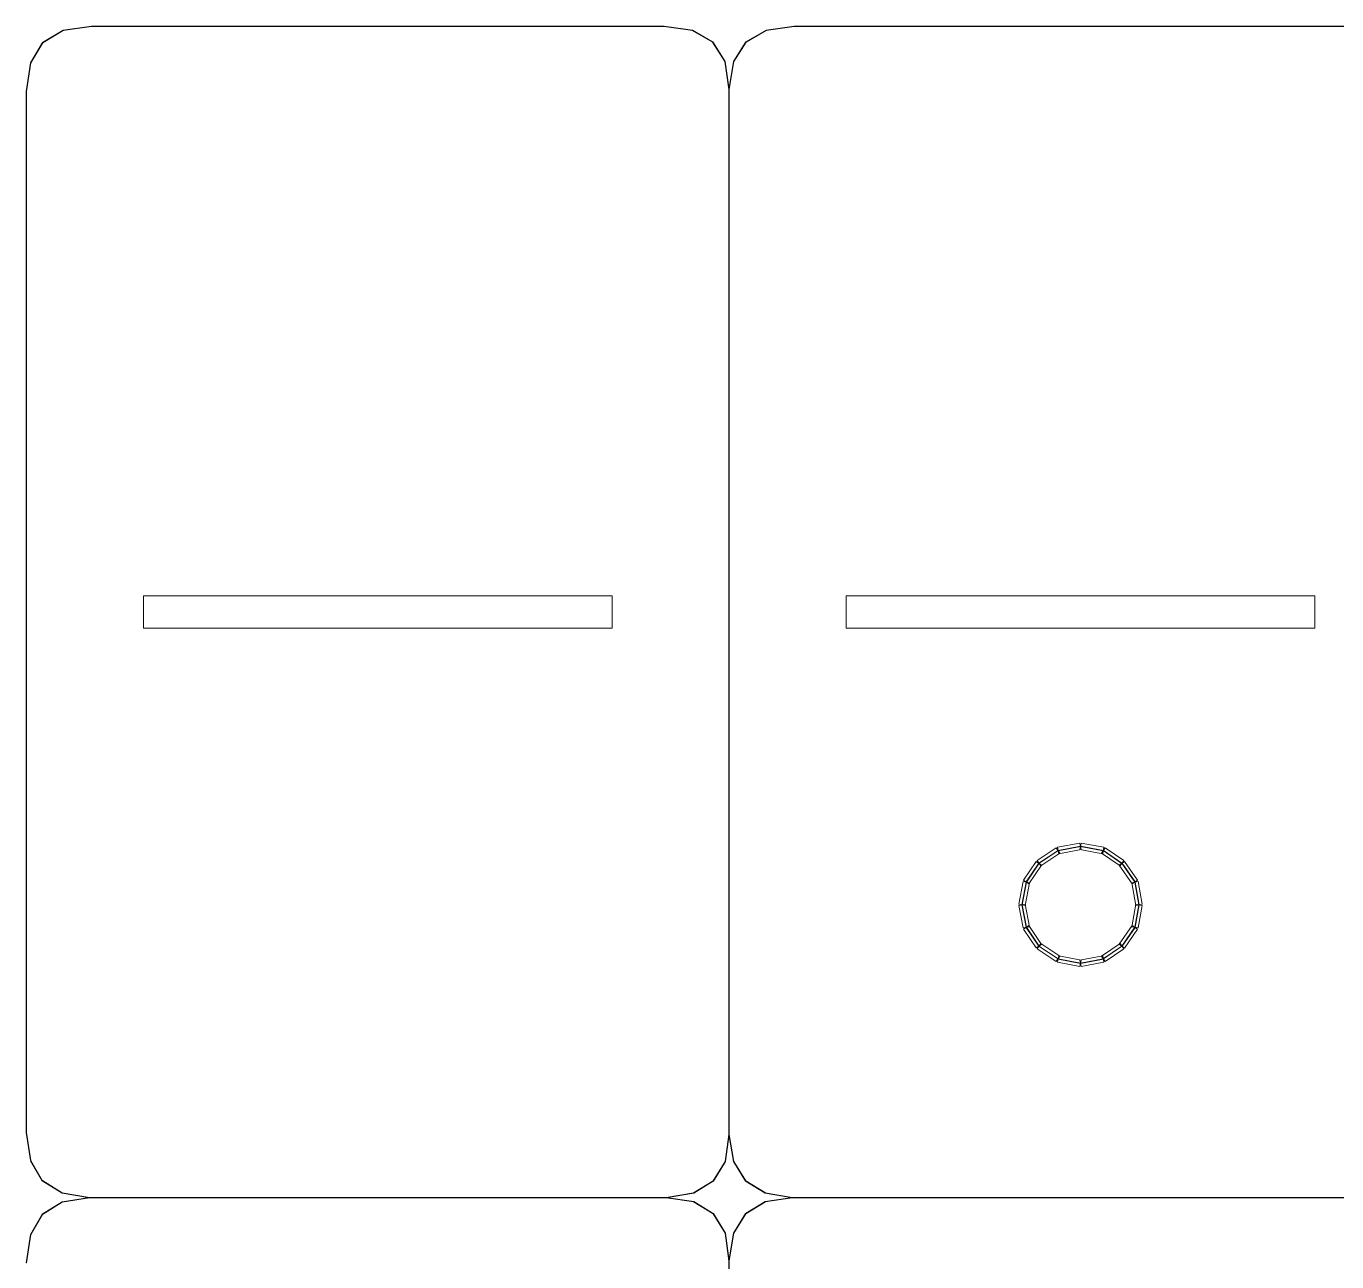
# Model space of a CAD drawing. Header units: millimetres. Extents: x -200 to 200, y -162 to 219.
# Drawn here: x -200 to -93.4, y 118.6 to 219 of the extents above; entities that cross this region are included whole.
import ezdxf

# ---------------------------------------------------------------- set-up
doc = ezdxf.new("R2010")
doc.units = ezdxf.units.MM
doc.header["$MEASUREMENT"] = 0

msp = doc.modelspace()

# ---------------------------------------------------------------- linework, layer by layer
at = {"color": 1, "lineweight": 5}
for points in [[(-198.6573, 217.6993), (-198.6573, 217.6993), (-198.6709, 217.7219), (-198.6709, 217.7219), (-198.6709, 217.7219), (-198.6709, 217.7219), (-197.0044, 218.7272), (-197.0044, 218.7272), (-197.0044, 218.7272), (-197.0044, 218.7272), (-196.9907, 218.7045), (-196.9907, 218.7045), (-196.9907, 218.7045), (-196.9907, 218.7045), (-198.6573, 217.6993), (-198.6573, 217.6993)], [(-196.9957, 218.7027), (-196.9957, 218.7027), (-196.9994, 218.7289), (-196.9994, 218.7289), (-196.9994, 218.7289), (-196.9994, 218.7289), (-194.6979, 219.0464), (-194.6979, 219.0464), (-194.6979, 219.0464), (-194.6979, 219.0464), (-194.6943, 219.0202), (-194.6943, 219.0202), (-194.6943, 219.0202), (-194.6943, 219.0202), (-196.9957, 218.7027), (-196.9957, 218.7027)], [(-194.6961, 219.02), (-194.6961, 219.02), (-194.6961, 219.0465), (-194.6961, 219.0465), (-194.6961, 219.0465), (-194.6961, 219.0465), (-148.1384, 219.0465), (-148.1384, 219.0465), (-148.1384, 219.0465), (-148.1384, 219.0465), (-148.1384, 219.02), (-148.1384, 219.02), (-148.1384, 219.02), (-148.1384, 219.02), (-194.6961, 219.02), (-194.6961, 219.02)], [(-148.1402, 219.0202), (-148.1402, 219.0202), (-148.1365, 219.0464), (-148.1365, 219.0464), (-148.1365, 219.0464), (-148.1365, 219.0464), (-145.8351, 218.7289), (-145.8351, 218.7289), (-145.8351, 218.7289), (-145.8351, 218.7289), (-145.8387, 218.7027), (-145.8387, 218.7027), (-145.8387, 218.7027), (-145.8387, 218.7027), (-148.1402, 219.0202), (-148.1402, 219.0202)], [(-145.8436, 218.7044), (-145.8436, 218.7044), (-145.8303, 218.7273), (-145.8303, 218.7273), (-145.8303, 218.7273), (-145.8303, 218.7273), (-144.1902, 217.775), (-144.1902, 217.775), (-144.1902, 217.775), (-144.1902, 217.775), (-144.2035, 217.7521), (-144.2035, 217.7521), (-144.2035, 217.7521), (-144.2035, 217.7521), (-145.8436, 218.7044), (-145.8436, 218.7044)], [(-141.4655, 217.7521), (-141.4655, 217.7521), (-141.4788, 217.775), (-141.4788, 217.775), (-141.4788, 217.775), (-141.4788, 217.775), (-139.8387, 218.7273), (-139.8387, 218.7273), (-139.8387, 218.7273), (-139.8387, 218.7273), (-139.8254, 218.7044), (-139.8254, 218.7044), (-139.8254, 218.7044), (-139.8254, 218.7044), (-141.4655, 217.7521), (-141.4655, 217.7521)], [(-139.8302, 218.7027), (-139.8302, 218.7027), (-139.8338, 218.7289), (-139.8338, 218.7289), (-139.8338, 218.7289), (-139.8338, 218.7289), (-137.5589, 219.0464), (-137.5589, 219.0464), (-137.5589, 219.0464), (-137.5589, 219.0464), (-137.5552, 219.0202), (-137.5552, 219.0202), (-137.5552, 219.0202), (-137.5552, 219.0202), (-139.8302, 218.7027), (-139.8302, 218.7027)], [(-137.557, 219.02), (-137.557, 219.02), (-137.557, 219.0465), (-137.557, 219.0465), (-137.557, 219.0465), (-137.557, 219.0465), (-90.9993, 219.0465), (-90.9993, 219.0465), (-90.9993, 219.0465), (-90.9993, 219.0465), (-90.9993, 219.02), (-90.9993, 219.02), (-90.9993, 219.02), (-90.9993, 219.02), (-137.557, 219.02), (-137.557, 219.02)], [(-199.6315, 216.0637), (-199.6315, 216.0637), (-199.6542, 216.0773), (-199.6542, 216.0773), (-199.6542, 216.0773), (-199.6542, 216.0773), (-198.6755, 217.7174), (-198.6755, 217.7174), (-198.6755, 217.7174), (-198.6755, 217.7174), (-198.6528, 217.7038), (-198.6528, 217.7038), (-198.6528, 217.7038), (-198.6528, 217.7038), (-199.6315, 216.0637), (-199.6315, 216.0637)], [(-144.208, 217.7564), (-144.208, 217.7564), (-144.1856, 217.7706), (-144.1856, 217.7706), (-144.1856, 217.7706), (-144.1856, 217.7706), (-143.1804, 216.1834), (-143.1804, 216.1834), (-143.1804, 216.1834), (-143.1804, 216.1834), (-143.2028, 216.1692), (-143.2028, 216.1692), (-143.2028, 216.1692), (-143.2028, 216.1692), (-144.208, 217.7564), (-144.208, 217.7564)], [(-142.4662, 216.1692), (-142.4662, 216.1692), (-142.4885, 216.1834), (-142.4885, 216.1834), (-142.4885, 216.1834), (-142.4885, 216.1834), (-141.4833, 217.7706), (-141.4833, 217.7706), (-141.4833, 217.7706), (-141.4833, 217.7706), (-141.4609, 217.7564), (-141.4609, 217.7564), (-141.4609, 217.7564), (-141.4609, 217.7564), (-142.4662, 216.1692), (-142.4662, 216.1692)], [(-199.9737, 213.7407), (-199.9737, 213.7407), (-199.9999, 213.7445), (-199.9999, 213.7445), (-199.9999, 213.7445), (-199.9999, 213.7445), (-199.656, 216.0724), (-199.656, 216.0724), (-199.656, 216.0724), (-199.656, 216.0724), (-199.6298, 216.0686), (-199.6298, 216.0686), (-199.6298, 216.0686), (-199.6298, 216.0686), (-199.9737, 213.7407), (-199.9737, 213.7407)], [(-143.2047, 216.1743), (-143.2047, 216.1743), (-143.1785, 216.1783), (-143.1785, 216.1783), (-143.1785, 216.1783), (-143.1785, 216.1783), (-142.8346, 213.9033), (-142.8346, 213.9033), (-142.8346, 213.9033), (-142.8346, 213.9033), (-142.8608, 213.8994), (-142.8608, 213.8994), (-142.8608, 213.8994), (-142.8608, 213.8994), (-143.2047, 216.1743), (-143.2047, 216.1743)], [(-142.8346, 213.8992), (-142.8346, 213.8992), (-142.8608, 213.9035), (-142.8608, 213.9035), (-142.8608, 213.9035), (-142.8608, 213.9035), (-142.4904, 216.1784), (-142.4904, 216.1784), (-142.4904, 216.1784), (-142.4904, 216.1784), (-142.4643, 216.1742), (-142.4643, 216.1742), (-142.4643, 216.1742), (-142.4643, 216.1742), (-142.8346, 213.8992), (-142.8346, 213.8992)], [(-199.9735, 129.0921), (-199.9735, 129.0921), (-200, 129.0921), (-200, 129.0921), (-200, 129.0921), (-200, 129.0921), (-200, 213.7426), (-200, 213.7426), (-200, 213.7426), (-200, 213.7426), (-199.9735, 213.7426), (-199.9735, 213.7426), (-199.9735, 213.7426), (-199.9735, 213.7426), (-199.9735, 129.0921), (-199.9735, 129.0921)], [(-142.8609, 213.9013), (-142.8609, 213.9013), (-142.8345, 213.9013), (-142.8345, 213.9013), (-142.8345, 213.9013), (-142.8345, 213.9013), (-142.8345, 128.9334), (-142.8345, 128.9334), (-142.8345, 128.9334), (-142.8345, 128.9334), (-142.8609, 128.9334), (-142.8609, 128.9334), (-142.8609, 128.9334), (-142.8609, 128.9334), (-142.8609, 213.9013), (-142.8609, 213.9013)], [(-199.6298, 126.8191), (-199.6298, 126.8191), (-199.656, 126.8151), (-199.656, 126.8151), (-199.656, 126.8151), (-199.656, 126.8151), (-199.9999, 129.0901), (-199.9999, 129.0901), (-199.9999, 129.0901), (-199.9999, 129.0901), (-199.9737, 129.0941), (-199.9737, 129.0941), (-199.9737, 129.0941), (-199.9737, 129.0941), (-199.6298, 126.8191), (-199.6298, 126.8191)], [(-142.8608, 128.9352), (-142.8608, 128.9352), (-142.8346, 128.9315), (-142.8346, 128.9315), (-142.8346, 128.9315), (-142.8346, 128.9315), (-143.152, 126.7358), (-143.152, 126.7358), (-143.152, 126.7358), (-143.152, 126.7358), (-143.1782, 126.7396), (-143.1782, 126.7396), (-143.1782, 126.7396), (-143.1782, 126.7396), (-142.8608, 128.9352), (-142.8608, 128.9352)], [(-142.4643, 126.7399), (-142.4643, 126.7399), (-142.4904, 126.7355), (-142.4904, 126.7355), (-142.4904, 126.7355), (-142.4904, 126.7355), (-142.8607, 128.9312), (-142.8607, 128.9312), (-142.8607, 128.9312), (-142.8607, 128.9312), (-142.8347, 128.9356), (-142.8347, 128.9356), (-142.8347, 128.9356), (-142.8347, 128.9356), (-142.4643, 126.7399), (-142.4643, 126.7399)], [(-198.6791, 125.1836), (-198.6791, 125.1836), (-198.702, 125.1703), (-198.702, 125.1703), (-198.702, 125.1703), (-198.702, 125.1703), (-199.6543, 126.8104), (-199.6543, 126.8104), (-199.6543, 126.8104), (-199.6543, 126.8104), (-199.6314, 126.8237), (-199.6314, 126.8237), (-199.6314, 126.8237), (-199.6314, 126.8237), (-198.6791, 125.1836), (-198.6791, 125.1836)], [(-143.1764, 126.7447), (-143.1764, 126.7447), (-143.1539, 126.7308), (-143.1539, 126.7308), (-143.1539, 126.7308), (-143.1539, 126.7308), (-144.1326, 125.1436), (-144.1326, 125.1436), (-144.1326, 125.1436), (-144.1326, 125.1436), (-144.1552, 125.1575), (-144.1552, 125.1575), (-144.1552, 125.1575), (-144.1552, 125.1575), (-143.1764, 126.7447), (-143.1764, 126.7447)], [(-141.4873, 125.1575), (-141.4873, 125.1575), (-141.5098, 125.1436), (-141.5098, 125.1436), (-141.5098, 125.1436), (-141.5098, 125.1436), (-142.4886, 126.7308), (-142.4886, 126.7308), (-142.4886, 126.7308), (-142.4886, 126.7308), (-142.4661, 126.7447), (-142.4661, 126.7447), (-142.4661, 126.7447), (-142.4661, 126.7447), (-141.4873, 125.1575), (-141.4873, 125.1575)], [(-197.0699, 124.183), (-197.0699, 124.183), (-197.0839, 124.1605), (-197.0839, 124.1605), (-197.0839, 124.1605), (-197.0839, 124.1605), (-198.6976, 125.1658), (-198.6976, 125.1658), (-198.6976, 125.1658), (-198.6976, 125.1658), (-198.6836, 125.1882), (-198.6836, 125.1882), (-198.6836, 125.1882), (-198.6836, 125.1882), (-197.0699, 124.183), (-197.0699, 124.183)], [(-144.1508, 125.1618), (-144.1508, 125.1618), (-144.137, 125.1393), (-144.137, 125.1393), (-144.137, 125.1393), (-144.137, 125.1393), (-145.7242, 124.1605), (-145.7242, 124.1605), (-145.7242, 124.1605), (-145.7242, 124.1605), (-145.738, 124.183), (-145.738, 124.183), (-145.738, 124.183), (-145.738, 124.183), (-144.1508, 125.1618), (-144.1508, 125.1618)], [(-139.9044, 124.183), (-139.9044, 124.183), (-139.9183, 124.1605), (-139.9183, 124.1605), (-139.9183, 124.1605), (-139.9183, 124.1605), (-141.5055, 125.1393), (-141.5055, 125.1393), (-141.5055, 125.1393), (-141.5055, 125.1393), (-141.4916, 125.1618), (-141.4916, 125.1618), (-141.4916, 125.1618), (-141.4916, 125.1618), (-139.9044, 124.183), (-139.9044, 124.183)], [(-194.8527, 123.8145), (-194.8527, 123.8145), (-194.857, 123.7884), (-194.857, 123.7884), (-194.857, 123.7884), (-194.857, 123.7884), (-197.0791, 124.1587), (-197.0791, 124.1587), (-197.0791, 124.1587), (-197.0791, 124.1587), (-197.0747, 124.1848), (-197.0747, 124.1848), (-197.0747, 124.1848), (-197.0747, 124.1848), (-194.8527, 123.8145), (-194.8527, 123.8145)], [(-197.0749, 123.4444), (-197.0749, 123.4444), (-197.0789, 123.4706), (-197.0789, 123.4706), (-197.0789, 123.4706), (-197.0789, 123.4706), (-194.8569, 123.8145), (-194.8569, 123.8145), (-194.8569, 123.8145), (-194.8569, 123.8145), (-194.8528, 123.7883), (-194.8528, 123.7883), (-194.8528, 123.7883), (-194.8528, 123.7883), (-197.0749, 123.4444), (-197.0749, 123.4444)], [(-147.9796, 123.8146), (-147.9796, 123.8146), (-147.9796, 123.7882), (-147.9796, 123.7882), (-147.9796, 123.7882), (-147.9796, 123.7882), (-194.8548, 123.7882), (-194.8548, 123.7882), (-194.8548, 123.7882), (-194.8548, 123.7882), (-194.8548, 123.8146), (-194.8548, 123.8146), (-194.8548, 123.8146), (-194.8548, 123.8146), (-147.9796, 123.8146), (-147.9796, 123.8146)], [(-145.7333, 124.1848), (-145.7333, 124.1848), (-145.729, 124.1587), (-145.729, 124.1587), (-145.729, 124.1587), (-145.729, 124.1587), (-147.9775, 123.7884), (-147.9775, 123.7884), (-147.9775, 123.7884), (-147.9775, 123.7884), (-147.9818, 123.8145), (-147.9818, 123.8145), (-147.9818, 123.8145), (-147.9818, 123.8145), (-145.7333, 124.1848), (-145.7333, 124.1848)], [(-147.9815, 123.7883), (-147.9815, 123.7883), (-147.9778, 123.8145), (-147.9778, 123.8145), (-147.9778, 123.8145), (-147.9778, 123.8145), (-145.7293, 123.4971), (-145.7293, 123.4971), (-145.7293, 123.4971), (-145.7293, 123.4971), (-145.7329, 123.4709), (-145.7329, 123.4709), (-145.7329, 123.4709), (-145.7329, 123.4709), (-147.9815, 123.7883), (-147.9815, 123.7883)], [(-137.7136, 123.8145), (-137.7136, 123.8145), (-137.718, 123.7884), (-137.718, 123.7884), (-137.718, 123.7884), (-137.718, 123.7884), (-139.9136, 124.1587), (-139.9136, 124.1587), (-139.9136, 124.1587), (-139.9136, 124.1587), (-139.9092, 124.1848), (-139.9092, 124.1848), (-139.9092, 124.1848), (-139.9092, 124.1848), (-137.7136, 123.8145), (-137.7136, 123.8145)], [(-139.9095, 123.4709), (-139.9095, 123.4709), (-139.9133, 123.4971), (-139.9133, 123.4971), (-139.9133, 123.4971), (-139.9133, 123.4971), (-137.7177, 123.8145), (-137.7177, 123.8145), (-137.7177, 123.8145), (-137.7177, 123.8145), (-137.7139, 123.7883), (-137.7139, 123.7883), (-137.7139, 123.7883), (-137.7139, 123.7883), (-139.9095, 123.4709), (-139.9095, 123.4709)], [(-137.7158, 123.7882), (-137.7158, 123.7882), (-137.7158, 123.8146), (-137.7158, 123.8146), (-137.7158, 123.8146), (-137.7158, 123.8146), (-90.8406, 123.8146), (-90.8406, 123.8146), (-90.8406, 123.8146), (-90.8406, 123.8146), (-90.8406, 123.7882), (-90.8406, 123.7882), (-90.8406, 123.7882), (-90.8406, 123.7882), (-137.7158, 123.7882), (-137.7158, 123.7882)], [(-198.6836, 122.4411), (-198.6836, 122.4411), (-198.6976, 122.4635), (-198.6976, 122.4635), (-198.6976, 122.4635), (-198.6976, 122.4635), (-197.0839, 123.4687), (-197.0839, 123.4687), (-197.0839, 123.4687), (-197.0839, 123.4687), (-197.0699, 123.4463), (-197.0699, 123.4463), (-197.0699, 123.4463), (-197.0699, 123.4463), (-198.6836, 122.4411), (-198.6836, 122.4411)], [(-145.738, 123.4727), (-145.738, 123.4727), (-145.7242, 123.4952), (-145.7242, 123.4952), (-145.7242, 123.4952), (-145.7242, 123.4952), (-144.137, 122.5165), (-144.137, 122.5165), (-144.137, 122.5165), (-144.137, 122.5165), (-144.1508, 122.4939), (-144.1508, 122.4939), (-144.1508, 122.4939), (-144.1508, 122.4939), (-145.738, 123.4727), (-145.738, 123.4727)], [(-141.4916, 122.4939), (-141.4916, 122.4939), (-141.5055, 122.5165), (-141.5055, 122.5165), (-141.5055, 122.5165), (-141.5055, 122.5165), (-139.9183, 123.4952), (-139.9183, 123.4952), (-139.9183, 123.4952), (-139.9183, 123.4952), (-139.9044, 123.4727), (-139.9044, 123.4727), (-139.9044, 123.4727), (-139.9044, 123.4727), (-141.4916, 122.4939), (-141.4916, 122.4939)], [(-199.6314, 120.8056), (-199.6314, 120.8056), (-199.6543, 120.8188), (-199.6543, 120.8188), (-199.6543, 120.8188), (-199.6543, 120.8188), (-198.702, 122.4589), (-198.702, 122.4589), (-198.702, 122.4589), (-198.702, 122.4589), (-198.6791, 122.4457), (-198.6791, 122.4457), (-198.6791, 122.4457), (-198.6791, 122.4457), (-199.6314, 120.8056), (-199.6314, 120.8056)], [(-144.1552, 122.4983), (-144.1552, 122.4983), (-144.1326, 122.5121), (-144.1326, 122.5121), (-144.1326, 122.5121), (-144.1326, 122.5121), (-143.1539, 120.9249), (-143.1539, 120.9249), (-143.1539, 120.9249), (-143.1539, 120.9249), (-143.1764, 120.9111), (-143.1764, 120.9111), (-143.1764, 120.9111), (-143.1764, 120.9111), (-144.1552, 122.4983), (-144.1552, 122.4983)], [(-142.4661, 120.9111), (-142.4661, 120.9111), (-142.4886, 120.9249), (-142.4886, 120.9249), (-142.4886, 120.9249), (-142.4886, 120.9249), (-141.5098, 122.5121), (-141.5098, 122.5121), (-141.5098, 122.5121), (-141.5098, 122.5121), (-141.4873, 122.4983), (-141.4873, 122.4983), (-141.4873, 122.4983), (-141.4873, 122.4983), (-142.4661, 120.9111), (-142.4661, 120.9111)], [(-199.9737, 118.5088), (-199.9737, 118.5088), (-199.9999, 118.5127), (-199.9999, 118.5127), (-199.9999, 118.5127), (-199.9999, 118.5127), (-199.656, 120.8141), (-199.656, 120.8141), (-199.656, 120.8141), (-199.656, 120.8141), (-199.6298, 120.8102), (-199.6298, 120.8102), (-199.6298, 120.8102), (-199.6298, 120.8102), (-199.9737, 118.5088), (-199.9737, 118.5088)], [(-143.1782, 120.9162), (-143.1782, 120.9162), (-143.152, 120.9199), (-143.152, 120.9199), (-143.152, 120.9199), (-143.152, 120.9199), (-142.8346, 118.6713), (-142.8346, 118.6713), (-142.8346, 118.6713), (-142.8346, 118.6713), (-142.8608, 118.6676), (-142.8608, 118.6676), (-142.8608, 118.6676), (-142.8608, 118.6676), (-143.1782, 120.9162), (-143.1782, 120.9162)], [(-142.8346, 118.6673), (-142.8346, 118.6673), (-142.8607, 118.6716), (-142.8607, 118.6716), (-142.8607, 118.6716), (-142.8607, 118.6716), (-142.4904, 120.9202), (-142.4904, 120.9202), (-142.4904, 120.9202), (-142.4904, 120.9202), (-142.4643, 120.9159), (-142.4643, 120.9159), (-142.4643, 120.9159), (-142.4643, 120.9159), (-142.8346, 118.6673), (-142.8346, 118.6673)], [(-142.8609, 118.6695), (-142.8609, 118.6695), (-142.8345, 118.6695), (-142.8345, 118.6695), (-142.8345, 118.6695), (-142.8345, 118.6695), (-142.8345, 33.7015), (-142.8345, 33.7015), (-142.8345, 33.7015), (-142.8345, 33.7015), (-142.8609, 33.7015), (-142.8609, 33.7015), (-142.8609, 33.7015), (-142.8609, 33.7015), (-142.8609, 118.6695), (-142.8609, 118.6695)]]:
    msp.add_open_spline(points, degree=3, knots=[0, 0, 0, 0, 0.25, 0.25, 0.25, 0.25, 0.5, 0.5, 0.5, 0.5, 0.75, 0.75, 0.75, 0.75, 1, 1, 1, 1], dxfattribs=at)
at = {"color": 4, "lineweight": 5}
for points in [[(-152.3709, 172.74), (-152.3709, 172.74), (-152.3709, 170.0947), (-152.3709, 170.0947), (-152.3709, 170.0947), (-152.3709, 170.0947), (-190.4636, 170.0947), (-190.4636, 170.0947), (-190.4636, 170.0947), (-190.4636, 170.0947), (-190.4636, 172.74), (-190.4636, 172.74), (-190.4636, 172.74), (-190.4636, 172.74), (-152.3709, 172.74), (-152.3709, 172.74)], [(-95.2318, 172.74), (-95.2318, 172.74), (-95.2318, 170.0947), (-95.2318, 170.0947), (-95.2318, 170.0947), (-95.2318, 170.0947), (-133.3245, 170.0947), (-133.3245, 170.0947), (-133.3245, 170.0947), (-133.3245, 170.0947), (-133.3245, 172.74), (-133.3245, 172.74), (-133.3245, 172.74), (-133.3245, 172.74), (-95.2318, 172.74), (-95.2318, 172.74)], [(-114.3271, 152.6309), (-114.3271, 152.6309), (-114.2292, 152.111), (-114.2292, 152.111), (-114.2292, 152.111), (-114.2292, 152.111), (-116.0545, 151.7671), (-116.0545, 151.7671), (-116.0545, 151.7671), (-116.0545, 151.7671), (-116.1524, 152.287), (-116.1524, 152.287), (-116.1524, 152.287), (-116.1524, 152.287), (-114.3271, 152.6309), (-114.3271, 152.6309)], [(-114.2806, 152.384), (-114.2806, 152.384), (-114.2757, 152.358), (-114.2757, 152.358), (-114.2757, 152.358), (-114.2757, 152.358), (-116.101, 152.0141), (-116.101, 152.0141), (-116.101, 152.0141), (-116.101, 152.0141), (-116.1059, 152.0401), (-116.1059, 152.0401), (-116.1059, 152.0401), (-116.1059, 152.0401), (-114.2806, 152.384), (-114.2806, 152.384)], [(-112.3781, 152.2872), (-112.3781, 152.2872), (-112.4747, 151.767), (-112.4747, 151.767), (-112.4747, 151.767), (-112.4747, 151.767), (-114.3265, 152.1109), (-114.3265, 152.1109), (-114.3265, 152.1109), (-114.3265, 152.1109), (-114.2299, 152.6311), (-114.2299, 152.6311), (-114.2299, 152.6311), (-114.2299, 152.6311), (-112.3781, 152.2872), (-112.3781, 152.2872)], [(-112.424, 152.0401), (-112.424, 152.0401), (-112.4288, 152.0141), (-112.4288, 152.0141), (-112.4288, 152.0141), (-112.4288, 152.0141), (-114.2806, 152.358), (-114.2806, 152.358), (-114.2806, 152.358), (-114.2806, 152.358), (-114.2757, 152.384), (-114.2757, 152.384), (-114.2757, 152.384), (-114.2757, 152.384), (-112.424, 152.0401), (-112.424, 152.0401)], [(-116.2493, 152.2478), (-116.2493, 152.2478), (-115.9576, 151.8064), (-115.9576, 151.8064), (-115.9576, 151.8064), (-115.9576, 151.8064), (-117.5183, 150.7747), (-117.5183, 150.7747), (-117.5183, 150.7747), (-117.5183, 150.7747), (-117.81, 151.2161), (-117.81, 151.2161), (-117.81, 151.2161), (-117.81, 151.2161), (-116.2493, 152.2478), (-116.2493, 152.2478)], [(-116.1107, 152.0381), (-116.1107, 152.0381), (-116.0961, 152.016), (-116.0961, 152.016), (-116.0961, 152.016), (-116.0961, 152.016), (-117.6569, 150.9844), (-117.6569, 150.9844), (-117.6569, 150.9844), (-117.6569, 150.9844), (-117.6715, 151.0064), (-117.6715, 151.0064), (-117.6715, 151.0064), (-117.6715, 151.0064), (-116.1107, 152.0381), (-116.1107, 152.0381)], [(-110.7692, 151.2137), (-110.7692, 151.2137), (-111.068, 150.7771), (-111.068, 150.7771), (-111.068, 150.7771), (-111.068, 150.7771), (-112.5758, 151.8088), (-112.5758, 151.8088), (-112.5758, 151.8088), (-112.5758, 151.8088), (-112.277, 152.2454), (-112.277, 152.2454), (-112.277, 152.2454), (-112.277, 152.2454), (-110.7692, 151.2137), (-110.7692, 151.2137)], [(-110.9111, 151.0063), (-110.9111, 151.0063), (-110.9261, 150.9845), (-110.9261, 150.9845), (-110.9261, 150.9845), (-110.9261, 150.9845), (-112.4339, 152.0162), (-112.4339, 152.0162), (-112.4339, 152.0162), (-112.4339, 152.0162), (-112.419, 152.038), (-112.419, 152.038), (-112.419, 152.038), (-112.419, 152.038), (-110.9111, 151.0063), (-110.9111, 151.0063)], [(-117.8837, 151.143), (-117.8837, 151.143), (-117.4447, 150.8478), (-117.4447, 150.8478), (-117.4447, 150.8478), (-117.4447, 150.8478), (-118.4763, 149.3135), (-118.4763, 149.3135), (-118.4763, 149.3135), (-118.4763, 149.3135), (-118.9154, 149.6087), (-118.9154, 149.6087), (-118.9154, 149.6087), (-118.9154, 149.6087), (-117.8837, 151.143), (-117.8837, 151.143)], [(-117.6752, 151.0028), (-117.6752, 151.0028), (-117.6532, 150.988), (-117.6532, 150.988), (-117.6532, 150.988), (-117.6532, 150.988), (-118.6849, 149.4537), (-118.6849, 149.4537), (-118.6849, 149.4537), (-118.6849, 149.4537), (-118.7068, 149.4685), (-118.7068, 149.4685), (-118.7068, 149.4685), (-118.7068, 149.4685), (-117.6752, 151.0028), (-117.6752, 151.0028)], [(-109.6427, 149.6113), (-109.6427, 149.6113), (-110.0782, 149.3109), (-110.0782, 149.3109), (-110.0782, 149.3109), (-110.0782, 149.3109), (-111.1364, 150.8452), (-111.1364, 150.8452), (-111.1364, 150.8452), (-111.1364, 150.8452), (-110.7008, 151.1456), (-110.7008, 151.1456), (-110.7008, 151.1456), (-110.7008, 151.1456), (-109.6427, 149.6113), (-109.6427, 149.6113)], [(-109.8496, 149.4686), (-109.8496, 149.4686), (-109.8713, 149.4536), (-109.8713, 149.4536), (-109.8713, 149.4536), (-109.8713, 149.4536), (-110.9295, 150.9879), (-110.9295, 150.9879), (-110.9295, 150.9879), (-110.9295, 150.9879), (-110.9077, 151.0029), (-110.9077, 151.0029), (-110.9077, 151.0029), (-110.9077, 151.0029), (-109.8496, 149.4686), (-109.8496, 149.4686)], [(-118.9559, 149.5094), (-118.9559, 149.5094), (-118.4358, 149.4128), (-118.4358, 149.4128), (-118.4358, 149.4128), (-118.4358, 149.4128), (-118.7797, 147.5611), (-118.7797, 147.5611), (-118.7797, 147.5611), (-118.7797, 147.5611), (-119.2998, 147.6577), (-119.2998, 147.6577), (-119.2998, 147.6577), (-119.2998, 147.6577), (-118.9559, 149.5094), (-118.9559, 149.5094)], [(-118.7089, 149.4635), (-118.7089, 149.4635), (-118.6828, 149.4587), (-118.6828, 149.4587), (-118.6828, 149.4587), (-118.6828, 149.4587), (-119.0267, 147.607), (-119.0267, 147.607), (-119.0267, 147.607), (-119.0267, 147.607), (-119.0527, 147.6118), (-119.0527, 147.6118), (-119.0527, 147.6118), (-119.0527, 147.6118), (-118.7089, 149.4635), (-118.7089, 149.4635)], [(-109.2565, 147.6577), (-109.2565, 147.6577), (-109.7767, 147.5611), (-109.7767, 147.5611), (-109.7767, 147.5611), (-109.7767, 147.5611), (-110.1205, 149.4128), (-110.1205, 149.4128), (-110.1205, 149.4128), (-110.1205, 149.4128), (-109.6004, 149.5094), (-109.6004, 149.5094), (-109.6004, 149.5094), (-109.6004, 149.5094), (-109.2565, 147.6577), (-109.2565, 147.6577)], [(-109.5036, 147.6118), (-109.5036, 147.6118), (-109.5296, 147.607), (-109.5296, 147.607), (-109.5296, 147.607), (-109.5296, 147.607), (-109.8735, 149.4587), (-109.8735, 149.4587), (-109.8735, 149.4587), (-109.8735, 149.4587), (-109.8475, 149.4635), (-109.8475, 149.4635), (-109.8475, 149.4635), (-109.8475, 149.4635), (-109.5036, 147.6118), (-109.5036, 147.6118)], [(-119.2997, 147.5604), (-119.2997, 147.5604), (-118.7798, 147.6584), (-118.7798, 147.6584), (-118.7798, 147.6584), (-118.7798, 147.6584), (-118.4359, 145.8331), (-118.4359, 145.8331), (-118.4359, 145.8331), (-118.4359, 145.8331), (-118.9558, 145.7351), (-118.9558, 145.7351), (-118.9558, 145.7351), (-118.9558, 145.7351), (-119.2997, 147.5604), (-119.2997, 147.5604)], [(-119.0527, 147.6069), (-119.0527, 147.6069), (-119.0267, 147.6118), (-119.0267, 147.6118), (-119.0267, 147.6118), (-119.0267, 147.6118), (-118.6829, 145.7865), (-118.6829, 145.7865), (-118.6829, 145.7865), (-118.6829, 145.7865), (-118.7089, 145.7817), (-118.7089, 145.7817), (-118.7089, 145.7817), (-118.7089, 145.7817), (-119.0527, 147.6069), (-119.0527, 147.6069)], [(-109.6005, 145.7351), (-109.6005, 145.7351), (-110.1204, 145.8331), (-110.1204, 145.8331), (-110.1204, 145.8331), (-110.1204, 145.8331), (-109.7765, 147.6584), (-109.7765, 147.6584), (-109.7765, 147.6584), (-109.7765, 147.6584), (-109.2566, 147.5604), (-109.2566, 147.5604), (-109.2566, 147.5604), (-109.2566, 147.5604), (-109.6005, 145.7351), (-109.6005, 145.7351)], [(-109.8475, 145.7817), (-109.8475, 145.7817), (-109.8735, 145.7865), (-109.8735, 145.7865), (-109.8735, 145.7865), (-109.8735, 145.7865), (-109.5296, 147.6118), (-109.5296, 147.6118), (-109.5296, 147.6118), (-109.5296, 147.6118), (-109.5036, 147.6069), (-109.5036, 147.6069), (-109.5036, 147.6069), (-109.5036, 147.6069), (-109.8475, 145.7817), (-109.8475, 145.7817)], [(-118.9154, 145.6365), (-118.9154, 145.6365), (-118.4763, 145.9317), (-118.4763, 145.9317), (-118.4763, 145.9317), (-118.4763, 145.9317), (-117.4447, 144.3974), (-117.4447, 144.3974), (-117.4447, 144.3974), (-117.4447, 144.3974), (-117.8837, 144.1022), (-117.8837, 144.1022), (-117.8837, 144.1022), (-117.8837, 144.1022), (-118.9154, 145.6365), (-118.9154, 145.6365)], [(-118.7068, 145.7767), (-118.7068, 145.7767), (-118.6849, 145.7915), (-118.6849, 145.7915), (-118.6849, 145.7915), (-118.6849, 145.7915), (-117.6532, 144.2572), (-117.6532, 144.2572), (-117.6532, 144.2572), (-117.6532, 144.2572), (-117.6752, 144.2424), (-117.6752, 144.2424), (-117.6752, 144.2424), (-117.6752, 144.2424), (-118.7068, 145.7767), (-118.7068, 145.7767)], [(-110.7008, 144.0996), (-110.7008, 144.0996), (-111.1364, 144.4), (-111.1364, 144.4), (-111.1364, 144.4), (-111.1364, 144.4), (-110.0782, 145.9343), (-110.0782, 145.9343), (-110.0782, 145.9343), (-110.0782, 145.9343), (-109.6427, 145.6339), (-109.6427, 145.6339), (-109.6427, 145.6339), (-109.6427, 145.6339), (-110.7008, 144.0996), (-110.7008, 144.0996)], [(-110.9077, 144.2423), (-110.9077, 144.2423), (-110.9295, 144.2573), (-110.9295, 144.2573), (-110.9295, 144.2573), (-110.9295, 144.2573), (-109.8713, 145.7916), (-109.8713, 145.7916), (-109.8713, 145.7916), (-109.8713, 145.7916), (-109.8496, 145.7766), (-109.8496, 145.7766), (-109.8496, 145.7766), (-109.8496, 145.7766), (-110.9077, 144.2423), (-110.9077, 144.2423)], [(-117.81, 144.0291), (-117.81, 144.0291), (-117.5183, 144.4705), (-117.5183, 144.4705), (-117.5183, 144.4705), (-117.5183, 144.4705), (-115.9576, 143.4388), (-115.9576, 143.4388), (-115.9576, 143.4388), (-115.9576, 143.4388), (-116.2493, 142.9975), (-116.2493, 142.9975), (-116.2493, 142.9975), (-116.2493, 142.9975), (-117.81, 144.0291), (-117.81, 144.0291)], [(-117.6715, 144.2388), (-117.6715, 144.2388), (-117.6569, 144.2608), (-117.6569, 144.2608), (-117.6569, 144.2608), (-117.6569, 144.2608), (-116.0961, 143.2292), (-116.0961, 143.2292), (-116.0961, 143.2292), (-116.0961, 143.2292), (-116.1107, 143.2071), (-116.1107, 143.2071), (-116.1107, 143.2071), (-116.1107, 143.2071), (-117.6715, 144.2388), (-117.6715, 144.2388)], [(-112.277, 142.9998), (-112.277, 142.9998), (-112.5758, 143.4365), (-112.5758, 143.4365), (-112.5758, 143.4365), (-112.5758, 143.4365), (-111.068, 144.4681), (-111.068, 144.4681), (-111.068, 144.4681), (-111.068, 144.4681), (-110.7692, 144.0315), (-110.7692, 144.0315), (-110.7692, 144.0315), (-110.7692, 144.0315), (-112.277, 142.9998), (-112.277, 142.9998)], [(-112.419, 143.2072), (-112.419, 143.2072), (-112.4339, 143.229), (-112.4339, 143.229), (-112.4339, 143.229), (-112.4339, 143.229), (-110.9261, 144.2607), (-110.9261, 144.2607), (-110.9261, 144.2607), (-110.9261, 144.2607), (-110.9111, 144.2389), (-110.9111, 144.2389), (-110.9111, 144.2389), (-110.9111, 144.2389), (-112.419, 143.2072), (-112.419, 143.2072)], [(-116.156, 142.9589), (-116.156, 142.9589), (-116.0508, 143.4774), (-116.0508, 143.4774), (-116.0508, 143.4774), (-116.0508, 143.4774), (-114.2256, 143.107), (-114.2256, 143.107), (-114.2256, 143.107), (-114.2256, 143.107), (-114.3308, 142.5885), (-114.3308, 142.5885), (-114.3308, 142.5885), (-114.3308, 142.5885), (-116.156, 142.9589), (-116.156, 142.9589)], [(-116.1061, 143.2052), (-116.1061, 143.2052), (-116.1008, 143.2311), (-116.1008, 143.2311), (-116.1008, 143.2311), (-116.1008, 143.2311), (-114.2755, 142.8607), (-114.2755, 142.8607), (-114.2755, 142.8607), (-114.2755, 142.8607), (-114.2808, 142.8348), (-114.2808, 142.8348), (-114.2808, 142.8348), (-114.2808, 142.8348), (-116.1061, 143.2052), (-116.1061, 143.2052)], [(-114.2263, 142.5884), (-114.2263, 142.5884), (-114.33, 143.1072), (-114.33, 143.1072), (-114.33, 143.1072), (-114.33, 143.1072), (-112.4783, 143.4775), (-112.4783, 143.4775), (-112.4783, 143.4775), (-112.4783, 143.4775), (-112.3745, 142.9587), (-112.3745, 142.9587), (-112.3745, 142.9587), (-112.3745, 142.9587), (-114.2263, 142.5884), (-114.2263, 142.5884)], [(-114.2756, 142.8348), (-114.2756, 142.8348), (-114.2807, 142.8608), (-114.2807, 142.8608), (-114.2807, 142.8608), (-114.2807, 142.8608), (-112.429, 143.2311), (-112.429, 143.2311), (-112.429, 143.2311), (-112.429, 143.2311), (-112.4238, 143.2052), (-112.4238, 143.2052), (-112.4238, 143.2052), (-112.4238, 143.2052), (-114.2756, 142.8348), (-114.2756, 142.8348)]]:
    msp.add_open_spline(points, degree=3, knots=[0, 0, 0, 0, 0.25, 0.25, 0.25, 0.25, 0.5, 0.5, 0.5, 0.5, 0.75, 0.75, 0.75, 0.75, 1, 1, 1, 1], dxfattribs=at)

doc.saveas('drawing.dxf')
